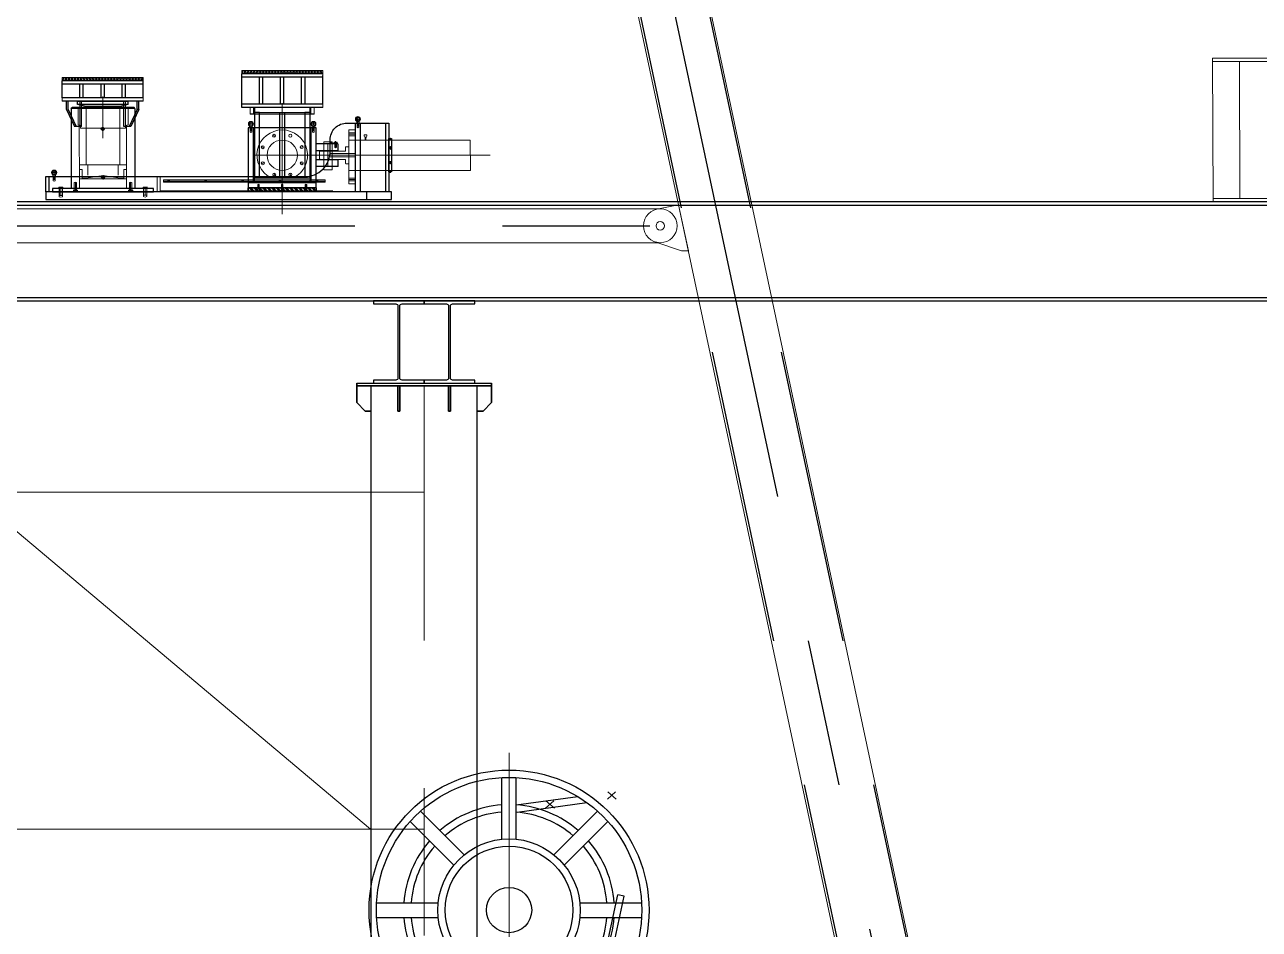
# Model space of a CAD drawing. Extents: x 1767995 to 4174245, y 542814 to 862564.
# Drawn here: x 2599815 to 2607141, y 744965 to 750331 of the extents above; entities that cross this region are included whole.
import ezdxf
from ezdxf.lldxf.tags import DXFTag

# ---------------------------------------------------------------- set-up
doc = ezdxf.new("R2010")
doc.units = 0
doc.header["$LTSCALE"] = 3500
for name, pattern in [('ACAD_ISO02W100', [15, 12, -3]), ('CENTER', [2, 1.25, -0.25, 0.25, -0.25]), ('CENTER8', [6.35, 3.96875, -0.79375, 0.79375, -0.79375]), ('CENTERX2', [101.6, 63.5, -12.7, 12.7, -12.7]), ('DASHDOT', [25.4, 12.7, -6.35, 0, -6.35]), ('DASHED', [0.75, 0.5, -0.25]), ('LINEL4', [12.5, 7.5, -2, 1, -2])]:
    doc.linetypes.add(name, pattern=pattern)
for name, color, linetype, lineweight in [('0 尺寸线', 4, 'Continuous', 18), ('1 BZ 标注', 2, 'Continuous', 13), ('1粗实线', 1, 'Continuous', 30), ('1轮廓实线层', 7, 'Continuous', 30), ('3中心线', 6, 'CENTER', 18), ('5文本', 7, 'Continuous', 15), ('6标注线', 7, 'Continuous', 13), ('AM_0', 7, 'Continuous', 50), ('CENTER', 1, 'DASHDOT', 15), ('中心线', 2, 'CENTER', 15), ('尺寸标注', 3, 'Continuous', 18)]:
    doc.layers.add(name, color=color, linetype=linetype, lineweight=lineweight)
for name, color, linetype in [('3中心线层', 1, 'CENTER'), ('4虚线层', 6, 'DASHED'), ('M_Prof', 2, 'Continuous'), ('卡特粗实线', 7, 'Continuous')]:
    doc.layers.add(name, color=color, linetype=linetype)
tags = doc.linetypes.add('DASHDOT0', pattern=[1, 0.4, -0.3, 0, -0.3]).pattern_tags.tags
tags[10:11] = [DXFTag(74, 4), DXFTag(75, 0), DXFTag(340, '0'), DXFTag(46, 0.0), DXFTag(50, 0.0), DXFTag(44, 0.0), DXFTag(45, 0.0)]
tags[8:9] = [DXFTag(74, 4), DXFTag(75, 0), DXFTag(340, '0'), DXFTag(46, 0.0), DXFTag(50, 0.0), DXFTag(44, 0.0), DXFTag(45, 0.0)]
tags[6:7] = [DXFTag(74, 4), DXFTag(75, 0), DXFTag(340, '0'), DXFTag(46, 0.0), DXFTag(50, 0.0), DXFTag(44, 0.0), DXFTag(45, 0.0)]
tags[4:5] = [DXFTag(74, 4), DXFTag(75, 0), DXFTag(340, '0'), DXFTag(46, 0.0), DXFTag(50, 0.0), DXFTag(44, 0.0), DXFTag(45, 0.0)]

# ---------------------------------------------------------------- blocks, each defined once
blk = doc.blocks.new('SW_CENTERMARKSYMBOL_15')
at = {"color": 0, "linetype": 'Continuous', "lineweight": 0}
for p, q in [((-1, 0), (-1.21374, 0)), ((0, 0), (-0.5, 0)), ((0, 1), (0, 1.21374)), ((0, 0), (0, 0.5)), ((0, 0), (0, -0.5)), ((0, 0), (0.5, 0)), ((1, 0), (1.21374, 0)), ((0, -1), (0, -1.21374))]:
    blk.add_line(p, q, dxfattribs=at)
blk = doc.blocks.new('1234569')
at = {"layer": '尺寸标注', "color": 7, "linetype": 'CENTER8'}
for p, q in [((-196110.6, -679551.5), (-196089.9, -679551.5)), ((-196100.3, -679561.8), (-196100.3, -679541.1)), ((-196100.3, -679595.4), (-196100.3, -679566.5))]:
    blk.add_line(p, q, dxfattribs=at)
at = {"layer": '尺寸标注', "color": 7}
for points in [[(-196105.6, -679565.5), (-196105.8, -679565.5, 0.414214), (-196107.8, -679567.5), (-196107.8, -679575.5)], [(-196092.8, -679575.5), (-196092.8, -679567.5, 0.414214), (-196094.8, -679565.5), (-196094.9, -679565.5)]]:
    blk.add_lwpolyline(points, format="xyb", dxfattribs=at)
blk.add_lwpolyline([(-196095.3, -679575.5), (-196095.3, -679600.5), (-196100.3, -679603.2), (-196105.3, -679600.5), (-196105.3, -679575.5)], dxfattribs=at)
for radius in [15, 10.4]:
    blk.add_circle((-196100.3, -679551.5), radius, dxfattribs=at)
blk = doc.blocks.new('456')
at = {"layer": '尺寸标注', "color": 1, "linetype": 'DASHDOT0'}
for p, q in [((-216146.6, -678337), (-216153.6, -678337)), ((-216150.1, -678340.5), (-216150.1, -678333.5))]:
    blk.add_line(p, q, dxfattribs=at)
at = {"layer": '尺寸标注', "color": 1}
blk.add_circle((-216150.1, -678337), 3.5, dxfattribs=at)
blk = doc.blocks.new('321321')
at = {"layer": '尺寸标注', "color": 1, "linetype": 'DASHDOT0'}
for p, q in [((-216210.7, -682363.8), (-216217.7, -682363.8)), ((-216214.2, -682367.3), (-216214.2, -682360.3)), ((-215990.7, -682363.8), (-215997.7, -682363.8)), ((-215994.2, -682367.3), (-215994.2, -682360.3)), ((-215770.7, -682363.8), (-215777.7, -682363.8)), ((-215774.2, -682367.3), (-215774.2, -682360.3)), ((-215550.7, -682363.8), (-215557.7, -682363.8)), ((-215554.2, -682367.3), (-215554.2, -682360.3)), ((-215330.7, -682363.8), (-215337.7, -682363.8)), ((-215334.2, -682367.3), (-215334.2, -682360.3))]:
    blk.add_line(p, q, dxfattribs=at)
at = {"layer": '尺寸标注', "color": 1}
for points in [[(-216212.2, -682367.2), (-216210.3, -682363.8), (-216212.3, -682360.5), (-216216.1, -682360.5), (-216218, -682363.9), (-216216.1, -682367.2)], [(-215992.2, -682367.2), (-215990.3, -682363.8), (-215992.3, -682360.5), (-215996.1, -682360.5), (-215998, -682363.9), (-215996.1, -682367.2)], [(-215772.2, -682367.2), (-215770.3, -682363.8), (-215772.3, -682360.5), (-215776.1, -682360.5), (-215778, -682363.9), (-215776.1, -682367.2)], [(-215552.2, -682367.2), (-215550.3, -682363.8), (-215552.3, -682360.5), (-215556.1, -682360.5), (-215558, -682363.9), (-215556.1, -682367.2)], [(-215332.2, -682367.2), (-215330.3, -682363.8), (-215332.3, -682360.5), (-215336.1, -682360.5), (-215338, -682363.9), (-215336.1, -682367.2)]]:
    blk.add_lwpolyline(points, close=True, dxfattribs=at)
at = {"layer": '尺寸标注', "color": 4}
for centre, radius in [((-216214.2, -682363.8), 6), ((-216214.2, -682363.8), 5), ((-215994.2, -682363.8), 6), ((-215774.2, -682363.8), 6), ((-215554.2, -682363.8), 6), ((-215334.2, -682363.8), 6)]:
    blk.add_circle(centre, radius, dxfattribs=at)
at = {"layer": '尺寸标注', "color": 1}
for centre in [(-216214.2, -682363.8), (-215994.2, -682363.8), (-215774.2, -682363.8), (-215554.2, -682363.8), (-215334.2, -682363.8)]:
    blk.add_circle(centre, 5, dxfattribs=at)
at = {"layer": '尺寸标注', "color": 251}
for centre in [(-216214.2, -682363.8), (-215994.2, -682363.8), (-215774.2, -682363.8), (-215554.2, -682363.8), (-215334.2, -682363.8)]:
    blk.add_circle(centre, 3, dxfattribs=at)
blk = doc.blocks.new('0123')
at = {"layer": '尺寸标注', "color": 0}
for p, q in [((-197674, -679484.2), (-197674, -679478.2)), ((-197671, -679484.2), (-197671, -679509.2)), ((-197670, -679484.2), (-197670, -679478.2)), ((-197662, -679478.2), (-197662, -679484.2)), ((-197661, -679484.2), (-197661, -679509.2))]:
    blk.add_line(p, q, dxfattribs=at)
at = {"layer": '尺寸标注', "color": 0, "linetype": 'DASHDOT0'}
blk.add_line((-197666, -679472.9), (-197666, -679512.5), dxfattribs=at)
at = {"layer": '尺寸标注', "color": 0}
for points in [[(-197658, -679478.2), (-197674, -679478.2, 0.414214), (-197675, -679479.2), (-197675, -679484.2)], [(-197657, -679484.2), (-197657, -679479.2, 0.414214), (-197658, -679478.2), (-197658, -679484.2)]]:
    blk.add_lwpolyline(points, format="xyb", dxfattribs=at)
blk.add_lwpolyline([(-197671, -679509.2), (-197661, -679509.2), (-197666, -679512.5)], close=True, dxfattribs=at)
blk = doc.blocks.new('23322')
at = {"layer": '尺寸标注', "color": 0}
for p, q in [((39260.9, 49108.7), (39244.2, 49101.8)), ((39013, 49006.7), (39029.7, 49013.6)), ((39260.6, 49006.1), (39244, 49013)), ((39085.4, 48934), (39092.3, 48950.6)), ((39187.9, 48933.8), (39181.1, 48950.4))]:
    blk.add_line(p, q, dxfattribs=at)
for centre, radius in [((39089.4, 49173.3), 9), ((39185.1, 49173.1), 9), ((39021.6, 49105.8), 9), ((39137.1, 49057.7), 90), ((39137.1, 49057.7), 90), ((39252.5, 49105.2), 9), ((39021.3, 49010.2), 9), ((39252.3, 49009.6), 9), ((39088.8, 48942.3), 9), ((39184.5, 48942.1), 9)]:
    blk.add_circle(centre, radius, dxfattribs=at)
blk.add_arc((39137.1, 49057.8), 150, 296.46128, 243.53872, dxfattribs=at)
blk = doc.blocks.new('ewqwe')
h = blk.add_hatch()
h.set_pattern_fill('ANSI37', color=5, scale=4)
h.set_pattern_definition([(45, (60193.746, -5943.269), (-8.98025612, 8.98025612), []), (135, (60193.746, -5943.269), (-8.98025612, -8.98025612), [])])
h.paths.add_polyline_path([(965601.1, 492387.7), (966080.3, 492387.7), (966080.3, 492407.7), (965601.1, 492407.7)])
at = {"color": 2, "lineweight": 30}
for p, q in [((965601.2, 492387.7), (966081.2, 492387.7)), ((965601.2, 492207.7), (965601.2, 492377.7)), ((965706.2, 492207.7), (965706.2, 492367.7)), ((965726.2, 492207.7), (965726.2, 492367.7)), ((965831.2, 492207.7), (965831.2, 492367.7)), ((965851.2, 492207.7), (965851.2, 492367.7)), ((965956.2, 492207.7), (965956.2, 492367.7)), ((965976.2, 492207.7), (965976.2, 492367.7)), ((966081.2, 492207.7), (966081.2, 492377.7)), ((965601.2, 492207.7), (966081.2, 492207.7)), ((965601.2, 492187.7), (966081.2, 492187.7)), ((966081.2, 492187.7), (966081.2, 492207.7)), ((965651.2, 492147.7), (965671.2, 492147.7)), ((966011.2, 492147.7), (966031.2, 492147.7))]:
    blk.add_line(p, q, dxfattribs=at)
at = {"color": 2}
for p, q in [((965601.2, 492367.7), (965601.2, 492387.7)), ((965601.2, 492187.7), (965601.2, 492207.7))]:
    blk.add_line(p, q, dxfattribs=at)
at = {"color": 2, "lineweight": 30}
blk.add_lwpolyline([(965601.2, 492367.7), (966081.2, 492367.7), (966081.2, 492387.7)], dxfattribs=at)
at = {"layer": '0 尺寸线'}
blk.add_lwpolyline([(965601.1, 492387.7), (966080.9, 492387.7), (966080.9, 492407.7), (965601.1, 492407.7)], close=True, dxfattribs=at)
at = {"layer": '1 BZ 标注'}
for p, q in [((965651.2, 492147.7), (965671.2, 492147.7)), ((966011.2, 492147.7), (966031.2, 492147.7))]:
    blk.add_line(p, q, dxfattribs=at)
at = {"layer": '中心线', "linetype": 'CENTERX2'}
for p, q in [((965651.2, 492187.7), (965651.2, 492147.7)), ((965651.2, 492187.7), (965651.2, 492147.7)), ((965671.2, 492187.7), (965671.2, 492147.7)), ((965671.2, 492187.7), (965671.2, 492147.7)), ((966011.2, 492187.7), (966011.2, 492147.7)), ((966011.2, 492187.7), (966011.2, 492147.7)), ((966031.2, 492187.7), (966031.2, 492147.7)), ((966031.2, 492187.7), (966031.2, 492147.7)), ((965671.2, 492147.7), (966011.2, 492147.7)), ((965671.2, 492147.7), (966011.2, 492147.7))]:
    blk.add_line(p, q, dxfattribs=at)
at = {"layer": '卡特粗实线'}
blk.add_line((965976.2, 492207.7), (965996.2, 492207.7), dxfattribs=at)
blk = doc.blocks.new('A$C159A2C35')
h = blk.add_hatch()
h.set_pattern_fill('ANSI37', color=5, scale=4)
h.set_pattern_definition([(45, (-904848.285, -497628.079), (-8.98025612, 8.98025612), []), (135, (-904848.285, -497628.079), (-8.98025612, -8.98025612), [])])
h.paths.add_polyline_path([(448.6, 702.9), (927.9, 702.9), (927.9, 722.9), (448.6, 722.9)])
at = {"layer": '尺寸标注', "linetype": 'ACAD_ISO02W100', "lineweight": 30, "ltscale": 3}
h = blk.add_hatch(dxfattribs=at)
h.set_pattern_fill('ANSI32', color=3, scale=50)
h.set_pattern_definition([(45, (-39514.227, -48795.501), (-13.258252, 13.258252), []), (45, (-39505.388, -48795.501), (-13.258252, 13.258252), [])])
h.paths.add_polyline_path([(-578.1, 68.1), (-578.1, 48.3), (-175.1, 48.3), (-175.1, 68.2)])
at = {"color": 2, "lineweight": 30}
for p, q in [((448.3, 602.9), (448.3, 722.9)), ((448.3, 702.9), (928.3, 702.9)), ((553.3, 602.9), (553.3, 682.9)), ((573.3, 602.9), (573.3, 682.9)), ((678.3, 602.9), (678.3, 682.9)), ((698.3, 602.9), (698.3, 682.9)), ((803.3, 602.9), (803.3, 682.9)), ((823.3, 602.9), (823.3, 682.9)), ((928.3, 602.9), (928.3, 702.9)), ((448.3, 602.9), (928.3, 602.9)), ((448.3, 582.9), (928.3, 582.9)), ((473.5, 532.9), (473.5, 582.9)), ((473.5, 532.9), (483.5, 532.9)), ((473.5, 532.9), (521.5, 432.9)), ((483.5, 532.9), (483.5, 582.9)), ((483.5, 532.9), (531.5, 432.9)), ((563.5, 432.9), (563.5, 582.9)), ((814.1, 432.9), (814.1, 582.9)), ((893.8, 532.9), (845.7, 432.9)), ((903.8, 532.9), (855.7, 432.9)), ((893.8, 532.9), (893.8, 582.9)), ((903.8, 532.9), (903.8, 582.9)), ((521.5, 432.9), (563.5, 432.9)), ((814.1, 432.9), (855.7, 432.9))]:
    blk.add_line(p, q, dxfattribs=at)
at = {"color": 2}
for p, q in [((448.3, 682.9), (448.3, 702.9)), ((448.3, 582.9), (448.3, 602.9))]:
    blk.add_line(p, q, dxfattribs=at)
at = {"color": 5, "linetype": 'DASHED'}
for p, q in [((553.5, 432.9), (553.5, 582.9)), ((824.1, 432.9), (824.1, 582.9))]:
    blk.add_line(p, q, dxfattribs=at)
at = {"color": 5, "linetype": 'Continuous', "lineweight": 0}
for p, q in [((-877.5, 374.5), (-878.7, 374.5)), ((-873.2, 368.7), (-873.2, 365.4)), ((-869.5, 368.7), (-873.2, 368.7)), ((-869.5, 365.4), (-869.5, 368.7)), ((-864, 374.5), (-865.2, 374.5)), ((-771.3, 394), (-811.3, 394)), ((-771.3, 386), (-811.3, 386)), ((-771.3, 378), (-811.3, 378)), ((-771.3, 351.9), (-1493.1, 351.9)), ((-873.2, 365.4), (-873.2, 351.9)), ((-869.5, 365.4), (-869.5, 351.9)), ((-771.3, 171.9), (-1493.3, 171.9)), ((-771.3, 125.9), (-811.3, 125.9)), ((-771.3, 117.9), (-811.3, 117.9)), ((-771.3, 109.9), (-811.3, 109.9))]:
    blk.add_line(p, q, dxfattribs=at)
at = {"color": 6, "linetype": 'Continuous'}
blk.add_line((-578.1, 423.9), (-175.1, 423.9), dxfattribs=at)
at = {"color": 5, "linetype": 'Continuous'}
for p, q in [((-546.1, 98.1), (-546.1, 423.9)), ((-207.1, 423.9), (-207.1, 98.1))]:
    blk.add_line(p, q, dxfattribs=at)
at = {"color": 7, "linetype": 'Continuous'}
for p, q in [((686.3, 418), (690.3, 418)), ((684.3, 131), (688.3, 131)), ((-1026.3, 45), (-587.5, 45)), ((-923.4, 45), (-951.9, 45)), ((-667.2, 45), (-724.2, 45)), ((-587.5, 45), (-576.1, 45)), ((-117.8, 45), (-576.1, 45))]:
    blk.add_line(p, q, dxfattribs=at)
at = {"color": 2, "lineweight": 30}
blk.add_lwpolyline([(448.3, 682.9), (928.3, 682.9)], dxfattribs=at)
at = {"color": 5, "linetype": 'Continuous', "lineweight": 0}
for points in [[(-878.7, 374.5), (-878.9, 380.4), (-878.9, 382.5)], [(-863.9, 382.5), (-863.8, 382.5), (-864.3, 382.4), (-865.5, 382.3), (-867.5, 382.2), (-869.9, 382.1), (-872.5, 382.1), (-874.9, 382.2), (-877, 382.3), (-878.5, 382.4), (-878.9, 382.5), (-878.9, 382.5)], [(-863.8, 382.5), (-863.8, 380.4), (-864, 374.5)]]:
    blk.add_lwpolyline(points, dxfattribs=at)
blk.add_lwpolyline([(-811.3, 94.9), (-811.3, 409.9, -0.414214), (-809.3, 411.9), (-773.3, 411.9, -0.414214), (-771.3, 409.9), (-771.3, 94.9, -0.414214), (-773.3, 92.9), (-809.3, 92.9, -0.414214)], format="xyb", close=True, dxfattribs=at)
for points in [[(-603.3, 286.9), (-751.3, 286.9, -0.414214), (-753.3, 288.9), (-753.3, 309.9, 0.414214), (-755.3, 311.9), (-771.3, 311.9)], [(-771.3, 211.9), (-755.3, 211.9, 0.414214), (-753.3, 213.9), (-753.3, 234.9, -0.414214), (-751.3, 236.9), (-603.3, 236.9, 0.414214), (-598.3, 241.9), (-598.3, 281.9, 0.414214), (-603.3, 286.9)]]:
    blk.add_lwpolyline(points, format="xyb", dxfattribs=at)
at = {"color": 7, "linetype": 'Continuous'}
for centre, radius in [((688.3, 418), 8.26), ((688.3, 418), 7.14), ((688.3, 418), 2), ((686.3, 131), 8.26), ((686.3, 131), 7.14), ((686.3, 131), 2)]:
    blk.add_circle(centre, radius, dxfattribs=at)
at = {"color": 5, "linetype": 'Continuous', "lineweight": 0}
for points, knots in [([(-873.2, 368.7), (-874.6, 369.4), (-876.1, 370.2), (-877.5, 371.1), (-877.5, 371.1)], [0, 0, 0, 0, 0.993902, 1, 1, 1, 1]), ([(-865.2, 371.1), (-866, 370.6), (-867.4, 369.7), (-868.9, 369), (-869.5, 368.7)], [0, 0, 0, 0, 0.587839, 1, 1, 1, 1])]:
    blk.add_open_spline(points, degree=3, knots=knots, dxfattribs=at)
at = {"color": 7, "linetype": 'Continuous'}
for points in [[(682.2, 412), (681.5, 412.8), (680.3, 414.3), (679.6, 417.1), (679.8, 420.1), (680.9, 422.8), (682.9, 424.9), (685.5, 426.3), (688.4, 426.8), (691.3, 426.2), (693.8, 424.8), (695.7, 422.6), (696.8, 419.8), (696.9, 416.9), (696.1, 414.1), (694.3, 411.7), (691.9, 410.1), (689.1, 409.3), (686.2, 409.6), (683.8, 410.6), (682.6, 411.6), (682.2, 412)], [(680.2, 124.9), (679.5, 125.7), (678.3, 127.2), (677.6, 130.1), (677.8, 133), (678.9, 135.7), (680.9, 137.8), (683.5, 139.2), (686.4, 139.7), (689.3, 139.2), (691.8, 137.7), (693.7, 135.5), (694.8, 132.8), (694.9, 129.8), (694.1, 127), (692.3, 124.7), (689.9, 123), (687.1, 122.3), (684.2, 122.5), (681.8, 123.5), (680.6, 124.5), (680.2, 124.9)]]:
    blk.add_open_spline(points, degree=3, knots=[0, 0, 0, 0, 0.053715, 0.10743, 0.161125, 0.214803, 0.268509, 0.322226, 0.375879, 0.429453, 0.483028, 0.536683, 0.5904, 0.644106, 0.697784, 0.751479, 0.805199, 0.858879, 0.912473, 0.966037, 1, 1, 1, 1], dxfattribs=at)
at = {"layer": '0 尺寸线'}
blk.add_lwpolyline([(448.6, 702.9), (927.9, 702.9), (927.9, 722.9), (448.6, 722.9)], close=True, dxfattribs=at)
at = {"layer": '1 BZ 标注'}
for p, q in [((928.3, 702.9), (928.3, 682.9)), ((928.3, 602.9), (928.3, 582.9)), ((-1493.1, 351.9), (-1493.3, 171.9))]:
    blk.add_line(p, q, dxfattribs=at)
at = {"layer": 'AM_0', "color": 7, "lineweight": 30}
for p, q in [((-1010.3, 452.8), (-1010.3, 45)), ((-841.3, 452.8), (-1010.3, 452.8)), ((-990.3, 452.8), (-990.3, 45)), ((-811.3, 452.9), (-841.3, 452.8)), ((-841.3, 45), (-841.3, 452.8)), ((-811.3, 45), (-811.3, 452.9)), ((-761.3, 452.9), (-811.3, 452.9)), ((1006.3, 45), (1006.3, 135)), ((1026.3, 45), (1026.3, 135)), ((-877.2, 45), (-877.2, 0))]:
    blk.add_line(p, q, dxfattribs=at)
blk.add_lwpolyline([(1026.3, 135), (-511.3, 135, -0.414214), (-661.3, 285), (-661.3, 352.9, 0.414491), (-761.4, 452.9)], format="xyb", dxfattribs=at)
for points in [[(-1026.3, 45), (1026.3, 45), (1026.3, 0), (-1026.3, 0)], [(386.3, 65), (986.3, 65), (986.3, 45), (386.3, 45)]]:
    blk.add_lwpolyline(points, close=True, dxfattribs=at)
blk.add_lwpolyline([(-678.1, 45), (-678.1, 48.3), (-576.1, 48.3), (346.3, 48.3), (346.3, 45)], dxfattribs=at)
at = {"layer": '中心线', "linetype": 'CENTERX2'}
blk.add_line((688.3, 609.8), (688.3, 363.3), dxfattribs=at)
at = {"layer": '卡特粗实线'}
blk.add_line((823.3, 602.9), (843.3, 602.9), dxfattribs=at)
at = {"layer": '尺寸标注', "color": 4, "linetype": 'ACAD_ISO02W100', "lineweight": 30, "ltscale": 3}
for p, q in [((-392.1, 127), (-392.1, 515)), ((-362.1, 127), (-362.1, 515))]:
    blk.add_line(p, q, dxfattribs=at)
at = {"layer": '尺寸标注', "color": 253, "linetype": 'LINEL4'}
for p, q in [((-377.2, -88.3), (-377.2, 571.1)), ((-377.2, 571.1), (-377.2, -88.3)), ((-377.1, -22.1), (-377.1, 521.5)), ((546.3, 440), (546.3, 65)), ((827, 440.3), (826.3, 65)), ((-325.7, 385.9), (-332.6, 369.3)), ((-1611, 261.9), (-206.5, 261.9)), ((596.3, 205), (596.3, 143.1)), ((776.3, 205), (776.3, 143.1)), ((546.3, 121.3), (826.3, 121.3))]:
    blk.add_line(p, q, dxfattribs=at)
at = {"layer": '尺寸标注', "color": 1, "lineweight": 30}
for p, q in [((497.3, 540), (497.3, 65)), ((497.3, 540), (875.3, 540)), ((502.3, 545), (870.3, 545)), ((538.3, 580.9), (538.3, 564.2)), ((538.8, 562.9), (837.8, 562.9)), ((539.5, 562.4), (585.4, 551)), ((836.3, 582.9), (540.3, 582.9)), ((585.8, 550.7), (786.8, 550.7)), ((586.3, 549.4), (586.3, 545)), ((786.3, 545), (786.3, 549.4)), ((787.5, 551.3), (837, 562.4)), ((838.3, 564.3), (838.3, 580.9)), ((875.3, 540), (875.3, 65))]:
    blk.add_line(p, q, dxfattribs=at)
at = {"layer": '尺寸标注', "color": 8}
for p, q in [((537.8, 540), (537.8, 443.2)), ((834.2, 443), (834.2, 540)), ((537.8, 443.2), (552.6, 437.6)), ((834.2, 443), (819.9, 437.7)), ((552.6, 437.6), (552.6, 422.9)), ((552.6, 422.9), (819.9, 422.9)), ((819.9, 422.9), (819.9, 437.7)), ((546.3, 205), (826.3, 205)), ((-522.1, 88.1), (-518.1, 90.1)), ((-522.1, 68.1), (-522.1, 88.1)), ((-518.1, 90.1), (-514.1, 88.1)), ((-514.1, 88.1), (-514.1, 68.1)), ((-381.1, 88.1), (-377.1, 90.1)), ((-381.1, 68.1), (-381.1, 88.1)), ((-377.1, 90.1), (-373.1, 88.1)), ((-373.1, 88.1), (-373.1, 68.1)), ((-240.1, 88.2), (-236.1, 90.1)), ((-240.1, 68.2), (-240.1, 88.2)), ((-236.1, 90.1), (-232.1, 88.2)), ((-232.1, 88.2), (-232.1, 68.2)), ((515.3, 100.2), (522.3, 102.7)), ((515.3, 100.2), (515.3, 55)), ((522.3, 102.7), (522.3, 55)), ((522.3, 102.7), (529.3, 100.2)), ((529.3, 100.2), (529.3, 55)), ((562.8, 125), (586.3, 125)), ((586.3, 125), (686.3, 142.6)), ((686.3, 142.6), (786.3, 125)), ((786.3, 125), (809.7, 125)), ((850.3, 102.7), (843.3, 100.2)), ((843.3, 100.2), (843.3, 55)), ((843.3, 95), (843.3, 55)), ((850.3, 102.7), (850.3, 55)), ((857.3, 100.2), (850.3, 102.7)), ((850.3, 99.9), (850.3, 55)), ((857.3, 100.2), (857.3, 55)), ((857.3, 95), (857.3, 55)), ((-526.1, 53.3), (-522.1, 57.3)), ((-526.1, 53.3), (-526.1, 48.3)), ((-522.1, 68.1), (-522.1, 57.3)), ((-514.1, 68.1), (-514.1, 57.3)), ((-514.1, 57.3), (-510.1, 53.3)), ((-510.1, 53.3), (-510.1, 48.3)), ((-385.1, 53.3), (-381.1, 57.3)), ((-385.1, 53.3), (-385.1, 48.3)), ((-381.1, 68.1), (-381.1, 57.3)), ((-373.1, 68.1), (-373.1, 57.3)), ((-373.1, 57.3), (-369.1, 53.3)), ((-369.1, 53.3), (-369.1, 48.3)), ((-244.1, 53.3), (-240.1, 57.3)), ((-244.1, 53.3), (-244.1, 48.3)), ((-240.1, 68.2), (-240.1, 57.3)), ((-240.1, 57.3), (-240.1, 57.3)), ((-232.1, 68.2), (-232.1, 57.3)), ((-232.1, 57.3), (-228.1, 53.3)), ((-228.1, 53.3), (-228.1, 48.3)), ((423.3, 73.1), (449, 73.1)), ((423.4, 65), (423.4, 73.1)), ((449, 65), (423.4, 65)), ((426.3, 17.2), (426.3, 65)), ((426.3, 17.2), (436.3, 12.9)), ((426.8, 17), (426.9, 45)), ((427.3, 27.2), (427.3, 73)), ((443.3, 25.2), (429.3, 25.2)), ((436.3, 12.9), (446.3, 17.2)), ((445.3, 27.2), (445.3, 73)), ((445.6, 16.9), (445.7, 45)), ((446.3, 17.2), (446.3, 65)), ((449, 73.1), (449, 65)), ((923.9, 73.1), (948.3, 73.1)), ((923.9, 65), (923.9, 73.1)), ((948.3, 65), (923.9, 65)), ((926.3, 16.1), (926.3, 65)), ((926.3, 16.1), (936.3, 12.8)), ((926.9, 16.1), (926.9, 45)), ((927.3, 26.1), (927.3, 73)), ((943.3, 24.1), (929.3, 24.1)), ((936.3, 12.8), (946.3, 16.1)), ((945.3, 26.1), (945.3, 73)), ((945.7, 16.1), (945.7, 45)), ((946.3, 16.1), (946.3, 65)), ((948.3, 73.1), (948.3, 65))]:
    blk.add_line(p, q, dxfattribs=at)
at = {"layer": '尺寸标注', "color": 1, "linetype": 'LINEL4'}
for p, q in [((586.3, 550.7), (586.3, 205)), ((786.3, 550.7), (786.3, 205))]:
    blk.add_line(p, q, dxfattribs=at)
at = {"layer": '尺寸标注', "color": 4}
for p, q in [((-811.3, 402), (-811.3, 342.9)), ((-811.3, 388.1), (-811.3, 45)), ((-811.3, 92.9), (-811.3, 152.9)), ((-227.3, 98.1), (-527.3, 98.1)), ((-444, 128), (-310.3, 128)), ((346.3, 45), (346.3, 135)), ((365.9, 45), (365.9, 135)), ((686.3, 142.6), (586.3, 125)), ((-811.3, 45), (1026.3, 45)), ((-522.1, 48.3), (-522.1, 48.3)), ((-514.1, 48.3), (-514.1, 48.3)), ((-385.1, 45), (-385.1, 45)), ((-381.1, 45), (-381.1, 45)), ((-373.1, 45), (-373.1, 45)), ((-369.1, 45), (-369.1, 45)), ((-244.1, 68.2), (-244.1, 68.2)), ((-228.1, 68.2), (-228.1, 68.2)), ((506.3, 65), (686.3, 65)), ((686.3, 65), (866.3, 65))]:
    blk.add_line(p, q, dxfattribs=at)
at = {"layer": '尺寸标注', "color": 2}
blk.add_line((-578.1, 87.1), (-578.1, 423.9), dxfattribs=at)
at = {"layer": '尺寸标注', "color": 6, "lineweight": 30}
for p, q in [((-708.3, 290.9), (-708.3, 326.9)), ((-708.3, 290.9), (-708.3, 326.9)), ((-706.3, 328.9), (-578.1, 328.9)), ((-708.3, 196.9), (-708.3, 232.9)), ((-708.3, 196.9), (-708.3, 232.9)), ((-706.3, 288.9), (-578.1, 288.9)), ((-706.3, 234.9), (-578.1, 234.9)), ((-706.3, 194.9), (-578.1, 194.9)), ((-175.1, 63.3), (-175.1, 58.3))]:
    blk.add_line(p, q, dxfattribs=at)
at = {"layer": '尺寸标注', "color": 4, "linetype": 'ACAD_ISO02W100'}
for p, q in [((-673.3, 288.9), (-673.3, 328.9)), ((-648.3, 288.9), (-648.3, 328.9)), ((-623.3, 288.9), (-623.3, 328.9)), ((-673.3, 286.9), (-673.3, 236.9)), ((-673.3, 236.9), (-673.3, 286.9)), ((-673.3, 194.9), (-673.3, 234.9)), ((-648.3, 236.9), (-648.3, 286.9)), ((-648.3, 194.9), (-648.3, 234.9)), ((-623.3, 286.9), (-623.3, 236.9)), ((-623.3, 236.9), (-623.3, 286.9)), ((-623.3, 194.9), (-623.3, 234.9))]:
    blk.add_line(p, q, dxfattribs=at)
at = {"layer": '尺寸标注', "color": 1}
blk.add_line((-501, 313.8), (-484.3, 306.9), dxfattribs=at)
at = {"layer": '尺寸标注', "color": 8, "linetype": 'ACAD_ISO02W100'}
for p, q in [((-661.3, 271.9), (-811.3, 271.9)), ((-661.3, 251.9), (-811.3, 251.9))]:
    blk.add_line(p, q, dxfattribs=at)
at = {"layer": '尺寸标注', "color": 1, "linetype": 'CENTER8'}
blk.add_line((-632.8, 109.1), (327.3, 109.1), dxfattribs=at)
at = {"layer": '尺寸标注', "color": 6, "linetype": 'ACAD_ISO02W100', "lineweight": 30, "ltscale": 3}
for p, q in [((-578.1, 98.1), (-175.2, 98.2)), ((-578.1, 68.1), (-175.1, 68.2))]:
    blk.add_line(p, q, dxfattribs=at)
at = {"layer": '尺寸标注', "color": 8, "linetype": 'DASHDOT0'}
for p, q in [((-518.1, 68.1), (-518.1, 90.1)), ((-377.1, 68.1), (-377.1, 90.1)), ((-236.1, 68.2), (-236.1, 90.1))]:
    blk.add_line(p, q, dxfattribs=at)
at = {"layer": '尺寸标注', "color": 6}
blk.add_line((947.3, 45), (-811.3, 45), dxfattribs=at)
at = {"layer": '尺寸标注', "color": 0}
blk.add_line((323.9, 45), (924.3, 45), dxfattribs=at)
at = {"layer": '尺寸标注', "color": 8, "linetype": 'CENTER8'}
for p, q in [((436.3, 25.2), (436.3, 73.1)), ((936.3, 24.1), (936.3, 73.1))]:
    blk.add_line(p, q, dxfattribs=at)
at = {"layer": '尺寸标注', "color": 4, "lineweight": 30}
blk.add_lwpolyline([(-542.1, 545), (-212.3, 545), (-212.3, 515), (-542.1, 515)], close=True, dxfattribs=at)
at = {"layer": '尺寸标注', "color": 4, "linetype": 'ACAD_ISO02W100', "lineweight": 30, "ltscale": 3}
for points in [[(-542.1, 128), (-542.1, 515), (-512.1, 515), (-512.1, 128)], [(-242.3, 128), (-242.3, 515), (-212.3, 515), (-212.3, 127)]]:
    blk.add_lwpolyline(points, dxfattribs=at)
at = {"layer": '尺寸标注', "color": 6, "lineweight": 30}
for points in [[(-578.1, 68.1), (-578.1, 423.9), (-546.1, 423.9), (-546.1, 98.1)], [(-546.1, 98.1), (-546.1, 423.9), (-207.1, 423.9), (-207.1, 98.1)], [(-207.1, 98.1), (-207.1, 423.9), (-175.1, 423.9), (-175.1, 68.2)], [(-1020.9, 360.7), (-1026.3, 360.7), (-1026.3, 163), (-1020.9, 163)], [(-1015.6, 163), (-1010.3, 163.1), (-1010.3, 360.8), (-1015.6, 360.7)]]:
    blk.add_lwpolyline(points, dxfattribs=at)
at = {"layer": '尺寸标注', "color": 2}
blk.add_lwpolyline([(-705.3, 328.9), (-665.3, 328.9), (-665.3, 333.9), (-705.3, 333.9)], close=True, dxfattribs=at)
at = {"layer": '尺寸标注', "color": 3}
blk.add_lwpolyline([(-623.3, 338.7, 0.414214), (-626.3, 341.7), (-653.3, 341.7), (-662.6, 341.7), (-670.3, 341.7, 0.414214), (-673.3, 338.7), (-673.3, 334.9), (-665.3, 334.9), (-665.3, 328.9), (-673.3, 328.9), (-673.3, 177.9, 0.414583), (-670.3, 174.9), (-626.3, 175, 0.413844), (-623.3, 178)], format="xyb", close=True, dxfattribs=at)
at = {"layer": '尺寸标注', "color": 8}
for points in [[(562.8, 125), (562.8, 178.1), (546.3, 178.1), (546.3, 205)], [(809.7, 125), (809.7, 178.1), (826.3, 178.1), (826.3, 205)]]:
    blk.add_lwpolyline(points, dxfattribs=at)
at = {"layer": '尺寸标注', "color": 7, "linetype": 'ACAD_ISO02W100'}
blk.add_lwpolyline([(327.3, 115.1), (-632.8, 115.1), (-632.8, 103.1), (327.3, 103.1)], close=True, dxfattribs=at)
at = {"layer": '尺寸标注', "color": 4, "lineweight": 30}
blk.add_lwpolyline([(-542.3, 113.1, 0.414214), (-527.3, 98.1), (-227.3, 98.1, 0.414214), (-212.3, 113.1), (-212.3, 128), (-542.3, 128)], format="xyb", close=True, dxfattribs=at)
at = {"layer": '尺寸标注', "color": 3, "linetype": 'ACAD_ISO02W100', "lineweight": 30, "ltscale": 3}
blk.add_lwpolyline([(-578.1, 48.3), (-175.1, 48.3), (-175.1, 68.2), (-578.1, 68.1)], close=True, dxfattribs=at)
at = {"layer": '尺寸标注', "color": 4}
for points in [[(534.4, 45), (534.4, 55), (510.1, 55), (510.1, 45)], [(838.1, 45), (838.1, 55), (862.4, 55), (862.4, 45)]]:
    blk.add_lwpolyline(points, dxfattribs=at)
at = {"layer": '尺寸标注', "color": 8}
for points in [[(533.5, 55), (511.3, 55), (511.3, 47.9), (533.5, 47.9)], [(839, 55), (861.2, 55), (861.2, 47.9), (839, 47.9)]]:
    blk.add_lwpolyline(points, close=True, dxfattribs=at)
at = {"layer": '尺寸标注', "color": 6, "lineweight": 50}
blk.add_circle((-1018.3, 305.4), 4.84, dxfattribs=at)
at = {"layer": '尺寸标注', "color": 252, "lineweight": 50}
for centre, radius in [((-1018.3, 305.4), 3.24), ((-1018.3, 305.4), 1.71), ((-1018.3, 218.4), 3.24), ((-1018.3, 218.4), 1.71)]:
    blk.add_circle(centre, radius, dxfattribs=at)
at = {"layer": '尺寸标注', "color": 6, "lineweight": 30}
blk.add_circle((-1018.3, 218.4), 4.84, dxfattribs=at)
at = {"layer": '尺寸标注', "color": 1}
blk.add_arc((502.3, 540), 5, 90, 180, dxfattribs=at)
at = {"layer": '尺寸标注', "color": 1, "lineweight": 30}
for centre, radius, start, end in [((540.3, 580.9), 2, 91.83477, 180.00189), ((540.3, 564.2), 2, 180.00189, 221.3973), ((540.3, 564.2), 2, 221.3973, 246.96415), ((584.3, 549.4), 2, 41.43658, 66.96415), ((584.3, 549.4), 2, 0.00255, 41.43658), ((788.3, 549.4), 2, 138.60095, 180.00255), ((788.3, 549.4), 2, 113.0462, 138.60095), ((836.3, 580.9), 2, 359.99798, 90), ((836.3, 564.3), 2, 293.0462, 318.6105), ((836.3, 564.3), 2, 318.6105, 359.99798), ((870.3, 540), 5, 0, 90)]:
    blk.add_arc(centre, radius, start, end, dxfattribs=at)
at = {"layer": '尺寸标注', "color": 6, "lineweight": 50}
for centre, start, end in [((-1018.3, 362.6), 203.39093, 336.60907), ((-1018.3, 161.2), 22.74399, 157.25601)]:
    blk.add_arc(centre, 4.84, start, end, dxfattribs=at)
at = {"layer": '尺寸标注', "color": 252, "lineweight": 50}
for centre, start, end in [((-1018.3, 362.6), 216.35681, 323.64319), ((-1018.3, 161.2), 35.26085, 144.73915)]:
    blk.add_arc(centre, 3.24, start, end, dxfattribs=at)
at = {"layer": '尺寸标注', "color": 6, "lineweight": 30}
for centre, start, end in [((-706.3, 326.9), 90, 180), ((-706.3, 290.9), 180, 270), ((-706.3, 232.9), 90, 180), ((-706.3, 196.9), 180, 270)]:
    blk.add_arc(centre, 2, start, end, dxfattribs=at)
at = {"layer": '尺寸标注', "color": 8}
for centre, start, end in [((429.3, 27.2), 180, 270), ((443.3, 27.2), 270, 0), ((929.3, 26.1), 180, 270), ((943.3, 26.1), 270, 0)]:
    blk.add_arc(centre, 2, start, end, dxfattribs=at)
at = {"layer": '尺寸标注', "color": 4}
for points in [[(688.3, 426.6), (688.3, 426.6), (689.3, 426.6), (691.3, 426.2), (693.8, 424.8), (695.7, 422.6), (696.8, 419.8), (696.9, 416.9), (696.1, 414.1), (694.3, 411.7), (691.9, 410.1), (689.8, 409.5), (688.5, 409.5), (688.3, 409.5)], [(686.3, 139.5), (686.3, 139.5), (687.3, 139.5), (689.3, 139.2), (691.8, 137.7), (693.7, 135.5), (694.8, 132.8), (694.9, 129.8), (694.1, 127), (692.3, 124.7), (689.9, 123), (687.8, 122.4), (686.5, 122.4), (686.3, 122.4)]]:
    blk.add_open_spline(points, degree=3, knots=[0.3737289, 0.3737289, 0.3737289, 0.3737289, 0.3758789, 0.4294528, 0.4830281, 0.5366835, 0.5904001, 0.6441057, 0.6977838, 0.7514791, 0.8051994, 0.8588792, 0.8737029, 0.8737029, 0.8737029, 0.8737029], dxfattribs=at)
at = {"color": 7, "linetype": 'Continuous', "lineweight": 0, "xscale": -10, "yscale": 10, "zscale": 10}
for p in [(688.3, 418), (686.3, 131)]:
    blk.add_blockref('SW_CENTERMARKSYMBOL_15', p, dxfattribs=at)
at = {"layer": '1 BZ 标注'}
blk.add_blockref('ewqwe', (-966218.4, -491642.7), dxfattribs=at)
at = {"layer": '尺寸标注', "color": 4}
for name, p in [('1234569', (195274, 680028.3)), ('1234569', (195538.1, 679999.4)), ('1234569', (195909.1, 679999.4)), ('1234569', (197076.5, 679710.5)), ('321321', (215631.2, 682473)), ('456', (215567.1, 678446.1)), ('456', (215567.1, 678446.1)), ('456', (215787.1, 678446.1)), ('456', (215787.1, 678446.1)), ('456', (216007.1, 678446.1)), ('456', (216007.1, 678446.1)), ('456', (216227.1, 678446.1)), ('456', (216227.1, 678446.1)), ('456', (216447.1, 678446.1)), ('456', (216447.1, 678446.1))]:
    blk.add_blockref(name, p, dxfattribs=at)
at = {"layer": '尺寸标注', "color": 7}
blk.add_blockref('23322', (-39514.2, -48795.5), dxfattribs=at)
at = {"layer": '尺寸标注', "color": 3}
blk.add_blockref('0123', (196972.7, 679818.1), dxfattribs=at)
blk = doc.blocks.new('sdfsf323gfgf')
at = {"layer": '6标注线', "color": 1}
for p, q in [((5488289.9, 1461759.6), (5488293.3, 1460908.1)), ((5488289.9, 1461759.6), (5489289.9, 1461759.6)), ((5488289.9, 1461739.6), (5489289.9, 1461739.6)), ((5489289.9, 1461759.6), (5489293.3, 1460908.1)), ((5488293.3, 1460928.1), (5489293.3, 1460928.1)), ((5488293.3, 1460908.1), (5489293.3, 1460908.1))]:
    blk.add_line(p, q, dxfattribs=at)
at = {"layer": '6标注线'}
for p, q in [((5488453.3, 1460928.1), (5488449.9, 1461739.6)), ((5488793.3, 1460928.1), (5488789.9, 1461739.6)), ((5489133.3, 1460928.1), (5489129.9, 1461739.6))]:
    blk.add_line(p, q, dxfattribs=at)
blk = doc.blocks.new('sdfsdf43')
at = {"layer": '1粗实线'}
for p, q in [((6474062, 1534998.8), (6474062, 1543510.2)), ((6474692, 1534998.8), (6474692, 1543510.1))]:
    blk.add_line(p, q, dxfattribs=at)
for points in [[(6427881.1, 1544014.2), (6484448.3, 1544014.2), (6484448.3, 1544602.2), (6427881.1, 1544602.2)], [(6474062, 1543360.2), (6474027, 1543360.2), (6473977, 1543410.2), (6473977, 1543510.2), (6473977, 1543410.2), (6474027, 1543360.2)], [(6473977, 1543510.2), (6474777, 1543510.2)], [(6474233, 1543510.2), (6474233, 1543360.2), (6474221, 1543360.2), (6474221, 1543510.2), (6474221, 1543360.2), (6474233, 1543360.2)], [(6474533, 1543510.2), (6474533, 1543360.2), (6474521, 1543360.2), (6474521, 1543510.2), (6474521, 1543360.2), (6474533, 1543360.2)], [(6474777, 1543410.2), (6474727, 1543360.2), (6474777, 1543410.2), (6474777, 1543510.2)], [(6474727, 1543360.2), (6474692, 1543360.2)]]:
    blk.add_lwpolyline(points, close=True, dxfattribs=at)
blk.add_lwpolyline([(6473977, 1543526.2), (6473977, 1543510.2), (6473977, 1543526.2), (6474777, 1543526.2), (6474777, 1543510.2), (6474777, 1543526.2)], dxfattribs=at)
at = {"layer": '3中心线'}
for p, q in [((6474377, 1534998.8), (6474377, 1543510.2)), ((6474377, 1542879.6), (6471377, 1542879.6)), ((6474057.5, 1540879.6), (6471679.9, 1542879.6)), ((6474377, 1540879.6), (6471377, 1540879.6))]:
    blk.add_line(p, q, dxfattribs=at)
at = {"layer": 'M_Prof'}
for p, q in [((6427881.1, 1544582.2), (6484448.3, 1544582.2)), ((6427881.1, 1544034.2), (6484448.3, 1544034.2))]:
    blk.add_line(p, q, dxfattribs=at)
for points in [[(6474077, 1543526.2), (6474377, 1543526.2), (6474377, 1543544.2), (6474245.5, 1543544.2, -0.414214), (6474232.5, 1543557.2), (6474232.5, 1543983.2, -0.414214), (6474245.5, 1543996.2), (6474377, 1543996.2), (6474377, 1544014.2), (6474077, 1544014.2), (6474077, 1543996.2), (6474208.5, 1543996.2, -0.414214), (6474221.5, 1543983.2), (6474221.5, 1543557.2, -0.414214), (6474208.5, 1543544.2), (6474077, 1543544.2)], [(6474377, 1543526.2), (6474677, 1543526.2), (6474677, 1543544.2), (6474545.5, 1543544.2, -0.414214), (6474532.5, 1543557.2), (6474532.5, 1543983.2, -0.414214), (6474545.5, 1543996.2), (6474677, 1543996.2), (6474677, 1544014.2), (6474377, 1544014.2), (6474377, 1543996.2), (6474508.5, 1543996.2, -0.414214), (6474521.5, 1543983.2), (6474521.5, 1543557.2, -0.414214), (6474508.5, 1543544.2), (6474377, 1543544.2)]]:
    blk.add_lwpolyline(points, format="xyb", close=True, dxfattribs=at)
at = {"layer": '5文本'}
blk.add_blockref('sdfsf323gfgf', (990764.5, 83694), dxfattribs=at)
at = {"layer": '尺寸标注', "extrusion": (0, 0, -1), "zscale": -1}
blk.add_blockref('A$C159A2C35', (-6473157.6, 1544615.8), dxfattribs=at)
blk = doc.blocks.new('sdgdsgdsgd')
for p, q in [((-28760.2, 23408.2), (-28711.6, 23451.4)), ((-28757.5, 23451.4), (-28707.4, 23408.2)), ((-28393.3, 23461.7), (-28344.7, 23504.9)), ((-28390.6, 23504.9), (-28340.6, 23461.7))]:
    blk.add_line(p, q)
at = {"layer": '1轮廓实线层'}
for p, q in [((-29019.9, 23224.2), (-29019.9, 23590.2)), ((-28933.5, 23224.2), (-28933.5, 23590.2)), ((-28933.5, 23427.9), (-28569.4, 23477.9)), ((-29243.3, 23131.7), (-29502.1, 23390.5)), ((-28927.6, 23385.1), (-28514.9, 23441.8)), ((-28710.1, 23131.7), (-28451.3, 23390.5)), ((-29304.4, 23070.6), (-29563.2, 23329.4)), ((-28649, 23070.6), (-28390.2, 23329.4)), ((-28423.5, 22460.8), (-28331.1, 22893.5)), ((-28386.8, 22452.9), (-28294.4, 22885.7)), ((-28294.4, 22885.7), (-28331.1, 22893.5)), ((-29762.9, 22847.2), (-29396.9, 22847.2)), ((-28556.5, 22847.2), (-28190.5, 22847.2)), ((-29762.9, 22760.8), (-29396.9, 22760.8)), ((-28556.5, 22760.8), (-28190.5, 22760.8)), ((-29563.2, 22278.6), (-29304.4, 22537.4)), ((-28390.2, 22278.6), (-28649, 22537.4)), ((-29502.1, 22217.5), (-29243.3, 22476.3)), ((-28451.3, 22217.5), (-28710.1, 22476.3)), ((-28386.8, 22452.9), (-28423.5, 22460.8)), ((-29019.9, 22017.8), (-29019.9, 22383.8)), ((-28933.5, 22017.8), (-28933.5, 22383.8))]:
    blk.add_line(p, q, dxfattribs=at)
for radius in [830.6, 787.4, 422.4, 379.2, 134.4]:
    blk.add_circle((-28976.7, 22804), radius, dxfattribs=at)
for radius, start, end in [(625.4, 93.96077, 131.03923), (582.2, 94.25517, 130.74483), (625.4, 48.96077, 86.03923), (582.2, 49.25517, 85.74483), (625.4, 138.96077, 176.03923), (582.2, 139.25517, 175.74483), (582.2, 4.25517, 40.74483), (625.4, 3.96077, 41.03923), (625.4, 183.96077, 221.03923), (582.2, 184.25517, 220.74483), (582.2, 319.25517, 355.74483), (625.4, 318.96077, 356.03923), (582.2, 229.25517, 265.74483), (582.2, 274.25517, 310.74483), (625.4, 228.96077, 266.03923), (625.4, 273.96077, 311.03923)]:
    blk.add_arc((-28976.7, 22804), radius, start, end, dxfattribs=at)
at = {"layer": 'CENTER'}
blk.add_line((-28976.7, 21842.7), (-28976.7, 23735.9), dxfattribs=at)
blk = doc.blocks.new('AA')
for p, q in [((9834.1, -6571.5), (6866.8, -20498.8)), ((10269.6, -6571.5), (7283.5, -20587.4))]:
    blk.add_line(p, q)
at = {"layer": '3中心线层'}
blk.add_line((10051.9, -6571.5), (7002.3, -20885.5), dxfattribs=at)
at = {"layer": '4虚线层'}
for p, q in [((9846.4, -6571.5), (6878.5, -20501.3)), ((10257.4, -6571.5), (7271.7, -20584.9))]:
    blk.add_line(p, q, dxfattribs=at)
blk = doc.blocks.new('A$C8d28a030')
for p, q in [((7775.5, 5559.9), (7904.7, 5587.4)), ((7904.7, 5587.4), (7963, 5313.5)), ((1743, 5562), (7796.4, 5562)), ((1743, 5362), (7796.4, 5362)), ((7923, 5313.5), (7764.3, 5367.3)), ((7963, 5313.5), (7923, 5313.5))]:
    blk.add_line(p, q)
for radius in [100, 25]:
    blk.add_circle((7796.4, 5462), radius)
at = {"layer": '3中心线层'}
blk.add_line((1609.4, 5462), (7931.4, 5462), dxfattribs=at)
at = {"xscale": -1}
blk.add_blockref('AA', (16172.7, 21553.5), dxfattribs=at)
blk.add_blockref('sdgdsgdsgd', (35875.5, -21401))

msp = doc.modelspace()

# ---------------------------------------------------------------- block references
at = {"layer": '3中心线'}
msp.add_blockref('sdfsdf43', (-3872191.3, -795321.5), dxfattribs=at)
at = {"layer": '6标注线'}
msp.add_blockref('A$C8d28a030', (2595790.4, 743675.6), dxfattribs=at)

doc.saveas('drawing.dxf')
